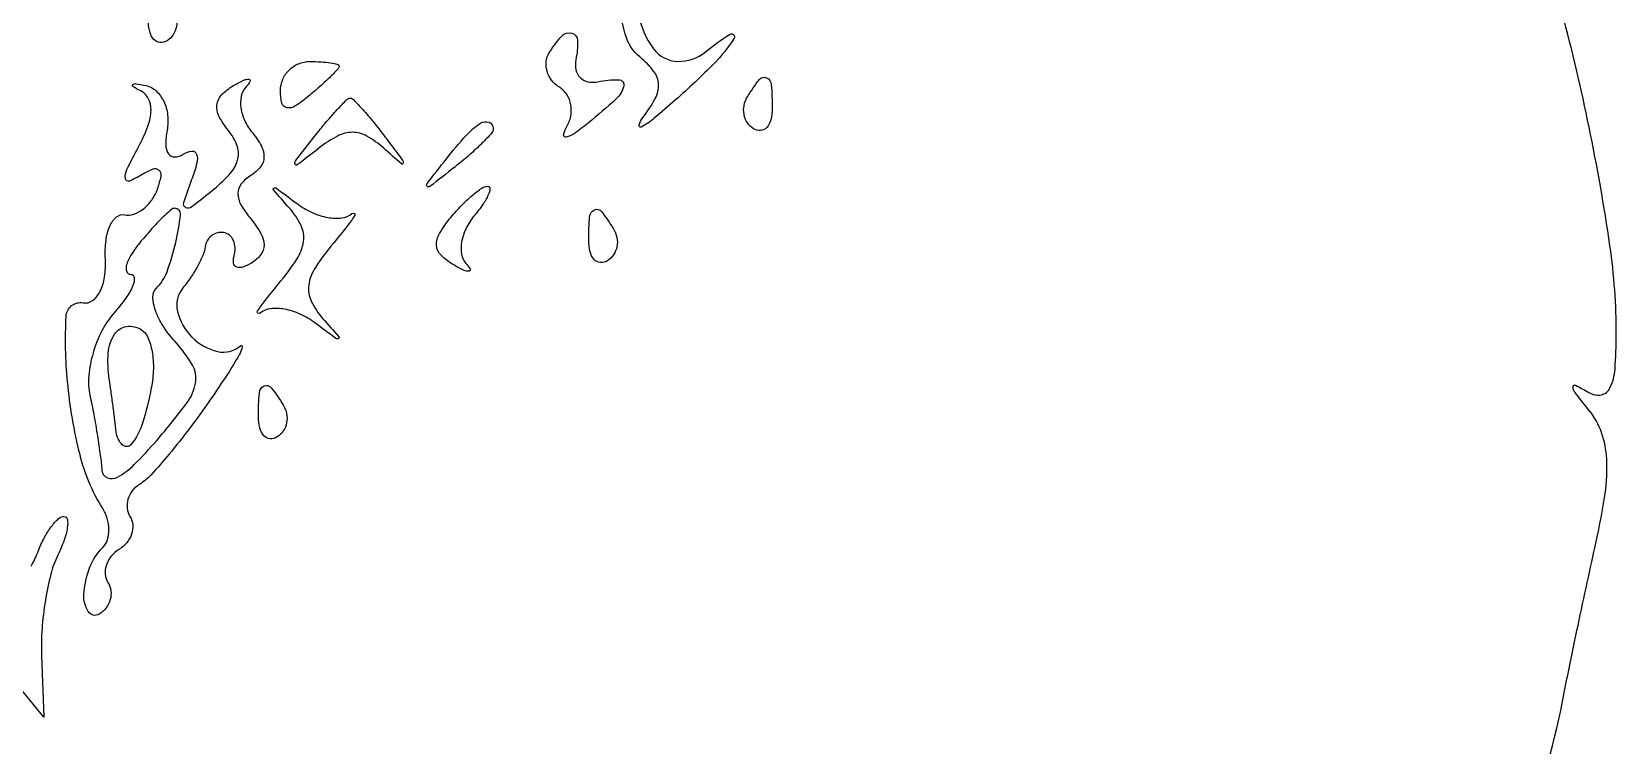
# Model space of a CAD drawing. Extents: x 153 to 7594, y 148 to 3762.
# Drawn here: x 4822 to 4894, y 2501.6 to 2534 of the extents above; entities that cross this region are included whole.
import ezdxf

# ---------------------------------------------------------------- set-up
doc = ezdxf.new("R2010")
doc.units = 0

msp = doc.modelspace()

# ---------------------------------------------------------------- linework, layer by layer
for points in [[(4849.501903, 2537.25, 0.053922), (4849.594877, 2534.869373, 0.125836), (4850.279706, 2533.236554, 0.22748), (4851.369775, 2532.674636, 0.182315), (4852.632679, 2533.110114, -0.040437), (4853.761178, 2533.902028, -0.782509), (4853.935874, 2533.723265, -0.057786), (4853.025103, 2532.572539, -0.014451), (4851.280261, 2530.924314, -0.008608), (4850.293278, 2530.074576, -0.049181), (4849.721366, 2529.68723, -0.664423), (4849.618446, 2529.769756, -0.093533), (4849.792592, 2530.117321, 0.038474), (4850.358212, 2530.991857, 0.136618), (4850.506193, 2531.63654, 0.155088), (4850.292216, 2532.216163, 0.054228), (4849.666468, 2532.861844, -0.154598), (4848.99453, 2533.907157, -0.038478), (4848.610677, 2535.929011, -0.03984), (4848.543277, 2538.098104, -0.082473), (4848.900807, 2539.75, -0.297554), (4849.177028, 2539.944976, -0.356853), (4849.422801, 2539.758408, -0.057045), (4849.54723, 2538.743506, -0.019185)], [(4828.457295, 2535.069098, -0.090093), (4828.612382, 2534.673795, -0.095385), (4828.614038, 2534.257398, -0.099739), (4828.463027, 2533.88478, -0.108766), (4828.182979, 2533.613087, -0.158515), (4827.860929, 2533.534562, -0.191218), (4827.582917, 2533.669932, -0.126631), (4827.394948, 2534.024148, -0.059057), (4827.333333, 2534.543989, -0.019984), (4827.376303, 2535.618676, -0.269722), (4827.59208, 2535.929499, -0.350126), (4827.913397, 2535.852054, -0.02679)], [(4846.75, 2532.75, 0.100253), (4846.751118, 2532.292652, 0.14682), (4846.940625, 2531.940625, 0.14682), (4847.292652, 2531.751118, 0.100253), (4847.75, 2531.75, -0.0532), (4848.700082, 2531.836788, -0.478983), (4848.923053, 2531.550796, -0.151247), (4848.579185, 2530.965786, -0.014419), (4847.308042, 2529.872445, -0.016162), (4846.669838, 2529.388099, -0.106538), (4846.303435, 2529.2312, -0.532304), (4846.193744, 2529.341023, -0.086902), (4846.324353, 2529.680902, 0.086649), (4846.516518, 2530.180216, 0.093009), (4846.521236, 2530.702384, 0.098768), (4846.339639, 2531.165976, 0.112212), (4846, 2531.5, -0.088941), (4845.649431, 2531.814355, -0.094986), (4845.439712, 2532.224179, -0.099917), (4845.402413, 2532.665018, -0.110145), (4845.542705, 2533.069098, -0.046247), (4846.11306, 2533.825623, -0.279658), (4846.564617, 2533.958892, -0.334634), (4846.827477, 2533.624745, -0.054582)], [(4836, 2532.455778, -0.192074), (4835.950038, 2532.330516, -0.008084), (4835.608333, 2531.981783, -0.012937), (4835.177569, 2531.577629, -0.008736), (4834.666667, 2531.138321, -0.026407), (4834.007779, 2530.64783, -0.188172), (4833.626364, 2530.564488, -0.303392), (4833.401645, 2530.772162, -0.058985), (4833.333333, 2531.34921, -0.100269), (4833.435182, 2531.851978, -0.098226), (4833.725, 2532.279664, -0.09765), (4834.157792, 2532.566148, -0.097821), (4834.666667, 2532.666667, -0.014866), (4835.177816, 2532.651466, -0.024357), (4835.608333, 2532.604718, -0.021349), (4835.935135, 2532.538622, -0.344914)], [(4828.183118, 2529.545904, 0.045076), (4828.123822, 2528.884286, 0.149338), (4828.250428, 2528.470891, 0.261177), (4828.529301, 2528.330571, 0.127894), (4828.921664, 2528.451586, -0.103799), (4829.312807, 2528.59291, -0.362678), (4829.524062, 2528.461641, -0.14446), (4829.537348, 2528.046846, -0.025976), (4829.301315, 2527.301938, 0.010401), (4828.931417, 2526.249544, 0.393426), (4829.028208, 2526.039859, 0.267026), (4829.306213, 2526.077107, 0.006971), (4830.3251, 2526.882679, 0.042887), (4831.069508, 2527.60259, 0.120793), (4831.398976, 2528.241697, 0.151433), (4831.358107, 2528.869342, 0.081962), (4830.963773, 2529.543651, -0.053681), (4830.542336, 2530.179295, -0.149828), (4830.447188, 2530.699923, -0.16524), (4830.662219, 2531.151741, -0.069032), (4831.201442, 2531.571298, -0.016746), (4831.67047, 2531.82141, -0.145908), (4831.900785, 2531.860148, -0.539115), (4831.949252, 2531.762019, -0.051532), (4831.758676, 2531.502335, 0.136349), (4831.554283, 2531.094972, 0.084493), (4831.540581, 2530.556336, 0.073475), (4831.715094, 2529.971191, 0.064137), (4832.057234, 2529.431037, -0.050038), (4832.466671, 2528.82313, -0.13134), (4832.58637, 2528.315464, -0.161163), (4832.428425, 2527.881706, -0.08733), (4832, 2527.5, 0.084648), (4831.556088, 2527.108716, 0.171511), (4831.402883, 2526.675222, 0.131763), (4831.541528, 2526.158243, 0.042198), (4832, 2525.5, -0.043683), (4832.447982, 2524.852733, -0.12721), (4832.589281, 2524.332149, -0.16741), (4832.445064, 2523.896618, -0.091684), (4832.023782, 2523.514698, -0.054637), (4831.630211, 2523.327288, -0.178509), (4831.346455, 2523.332411, -0.267717), (4831.205837, 2523.507629, -0.107409), (4831.225223, 2523.82567, 0.073879), (4831.273873, 2524.205501, 0.099417), (4831.198972, 2524.543166, 0.11797), (4831.014132, 2524.785644, 0.1389), (4830.75, 2524.9, 0.099257), (4830.457294, 2524.880855, 0.099894), (4830.195333, 2524.750312, 0.100017), (4830.004734, 2524.52856, 0.099759), (4829.914963, 2524.25, -0.071629), (4829.819644, 2523.885699, -0.024469), (4829.582513, 2523.392099, -0.023745), (4829.263812, 2522.865527, -0.025251), (4828.902632, 2522.382679, 0.237473), (4828.65753, 2521.31871, 0.136817), (4829.316454, 2520.145774, 0.139394), (4830.477239, 2519.496462, 0.244598), (4831.518171, 2519.758676, -0.739342), (4831.6025, 2519.70735, -0.065456), (4831.454367, 2519.336432, -0.017128), (4830.929338, 2518.470283, -0.006255), (4830.129601, 2517.280241, -0.010656), (4829.207506, 2516.003596, -0.012358), (4828.274939, 2514.83023, -0.011431), (4827.441931, 2513.878788, -0.068918), (4826.937127, 2513.461142, 0.087625), (4826.607267, 2513.166907, 0.09451), (4826.408699, 2512.784705, 0.100103), (4826.371227, 2512.37475, 0.111758), (4826.5, 2512, -0.11907), (4826.623747, 2511.622221, -0.100657), (4826.572832, 2511.203881, -0.092249), (4826.354115, 2510.808915, -0.082063), (4826, 2510.5, 0.082063), (4825.645885, 2510.191085, 0.092249), (4825.427168, 2509.796119, 0.100657), (4825.376253, 2509.377779, 0.11907), (4825.5, 2509, -0.106922), (4825.632088, 2508.627235, -0.099472), (4825.603411, 2508.22278, -0.095907), (4825.418057, 2507.848954, -0.091677), (4825.104097, 2507.564335, -0.413289), (4824.605126, 2507.681295, -0.154589), (4824.408169, 2508.452695, -0.077098), (4824.668828, 2509.671698, -0.105602), (4825.277202, 2510.610536, 0.123223), (4825.480419, 2510.949407, 0.077591), (4825.545211, 2511.408826, 0.069875), (4825.466492, 2511.914973, 0.066394), (4825.250934, 2512.38948, -0.079243), (4824.231683, 2514.794577, -0.037283), (4823.665204, 2518.131541, -0.035906), (4823.600463, 2521.095001, -0.453743), (4824.375932, 2521.708023, 0.207641), (4824.794214, 2521.804405, 0.117402), (4825.135718, 2522.208927, 0.081103), (4825.346152, 2522.876089, 0.049104), (4825.383959, 2523.705347, -0.042921), (4825.411541, 2524.535321, -0.073482), (4825.593124, 2525.202552, -0.110646), (4825.891078, 2525.608804, -0.234646), (4826.258959, 2525.705347, 0.13502), (4826.675644, 2525.732095, 0.084448), (4827.107147, 2525.968397, 0.073686), (4827.487698, 2526.373485, 0.064734), (4827.754732, 2526.889196, 0.040941), (4827.910386, 2527.459011, 0.26618), (4827.816214, 2527.729115, 0.280262), (4827.541803, 2527.775802, 0.043927), (4827.029964, 2527.518519, -0.044474), (4826.473271, 2527.23945, -0.495268), (4826.290647, 2527.349895, -0.140613), (4826.361625, 2527.757946, -0.009946), (4826.892242, 2528.798653, 0.032727), (4827.314667, 2529.729618, 0.082983), (4827.458097, 2530.456002, 0.130333), (4827.333708, 2530.987627, 0.156339), (4826.96701, 2531.34433, -0.020654), (4826.631344, 2531.528891, -0.506755), (4826.623278, 2531.619578, -0.225289), (4826.764375, 2531.659884, -0.012577), (4827.225, 2531.571256, -0.133047), (4827.687044, 2531.330843, -0.096451), (4828.032385, 2530.861327, -0.084223), (4828.208499, 2530.2343, -0.071432)], [(4855.666667, 2530.543989, -0.059057), (4855.605052, 2530.024148, -0.126631), (4855.417083, 2529.669932, -0.191218), (4855.139071, 2529.534562, -0.158515), (4854.817021, 2529.613087, -0.108766), (4854.536973, 2529.88478, -0.099739), (4854.385962, 2530.257398, -0.095385), (4854.387618, 2530.673795, -0.090093), (4854.542705, 2531.069098, -0.02679), (4855.086603, 2531.852054, -0.350126), (4855.40792, 2531.929499, -0.269722), (4855.623697, 2531.618676, -0.019984)], [(4838.079327, 2529.25, -0.001611), (4838.863813, 2528.206302, -0.188074), (4838.908219, 2528.045552, -0.607837), (4838.832858, 2528.015784, -0.002763), (4838.025565, 2528.726206, 0.051187), (4837.26103, 2529.277689, 0.131402), (4836.607664, 2529.452413, 0.123486), (4835.92838, 2529.282051, 0.042635), (4835.073794, 2528.726206, -0.002462), (4834.099803, 2527.97501, -0.500393), (4833.998592, 2528.003663, -0.262012), (4834.020971, 2528.156373, -0.001762), (4834.872445, 2529.25, -0.008424), (4835.416854, 2529.920595, -0.012601), (4835.916673, 2530.485938, -0.007566), (4836.349024, 2530.936935, -0.200465), (4836.5, 2531, -0.204045), (4836.649717, 2530.936248, -0.007872), (4837.06916, 2530.485938, -0.012951), (4837.553399, 2529.920596, -0.008652)], [(4843, 2529.622445, -0.184603), (4842.91885, 2529.410139, -0.013803), (4842.485937, 2528.952641, -0.017649), (4841.920402, 2528.425681, -0.012436), (4841.25, 2527.872445, -0.001576), (4840.120493, 2526.99236, -0.377591), (4840, 2527, -0.377591), (4839.99236, 2527.120493, -0.001576), (4840.872445, 2528.25, -0.017685), (4841.76332, 2529.306759, -0.065617), (4842.426111, 2529.869516, -0.241985), (4842.806605, 2529.90695, -0.307699)], [(4836.581353, 2525.758676, -0.322665), (4836.687498, 2525.765717, -0.414693), (4836.708173, 2525.676038, -0.027273), (4836.364102, 2525.188086, -0.006938), (4835.752997, 2524.436346, 0.029062), (4834.922617, 2523.317181, 0.110295), (4834.617264, 2522.507241, 0.148902), (4834.730317, 2521.782792, 0.06941), (4835.263654, 2520.984575, -0.002071), (4835.985516, 2520.167306, -0.479539), (4835.970095, 2520.080058, -0.292428), (4835.850507, 2520.088134, -0.001679), (4834.907991, 2520.789552, 0.05364), (4834.232435, 2521.190797, 0.062394), (4833.520042, 2521.414412, 0.072607), (4832.879847, 2521.436552, 0.146047), (4832.418647, 2521.241324, -0.322665), (4832.312502, 2521.234283, -0.414693), (4832.291827, 2521.323962, -0.027273), (4832.635898, 2521.811914, -0.006938), (4833.247003, 2522.563654, 0.029062), (4834.077383, 2523.682819, 0.110295), (4834.382736, 2524.492759, 0.148902), (4834.269683, 2525.217208, 0.06941), (4833.736346, 2526.015425, -0.002071), (4833.014484, 2526.832694, -0.479539), (4833.029905, 2526.919942, -0.292428), (4833.149493, 2526.911866, -0.001679), (4834.092009, 2526.210448, 0.05364), (4834.767565, 2525.809203, 0.062394), (4835.479958, 2525.585588, 0.072607), (4836.120153, 2525.563448, 0.146047)], [(4842.131121, 2525.657991, 0.059816), (4841.760494, 2525.083858, 0.070874), (4841.562285, 2524.469816, 0.083091), (4841.559537, 2523.911524, 0.144798), (4841.758676, 2523.497665, -0.051532), (4841.949252, 2523.237981, -0.539115), (4841.900785, 2523.139852, -0.145908), (4841.67047, 2523.17859, -0.016746), (4841.201442, 2523.428702, -0.06466), (4840.627488, 2523.867315, -0.184594), (4840.42416, 2524.31771, -0.150137), (4840.554932, 2524.854248, -0.03892), (4841.073886, 2525.589028, -0.019407), (4841.558874, 2526.129294, -0.024812), (4842.047782, 2526.585527, -0.024047), (4842.482379, 2526.918068, -0.152428), (4842.744889, 2527, -0.437369), (4842.844982, 2526.891735, -0.087861), (4842.770845, 2526.605785, -0.04512), (4842.523818, 2526.173471, -0.020857)], [(4827, 2524.5, 0.029225), (4826.575944, 2523.923608, 0.068547), (4826.349168, 2523.440625, 0.154009), (4826.350249, 2523.133145, 0.326309), (4826.532543, 2523, -0.394479), (4826.694111, 2522.849038, -0.11909), (4826.632075, 2522.485938, -0.054286), (4826.313354, 2521.922437, -0.023833), (4825.779661, 2521.25, 0.061702), (4825.22614, 2520.432668, 0.046932), (4824.826343, 2519.426562, 0.047938), (4824.629208, 2518.393955, 0.076773), (4824.683275, 2517.5, -0.007939), (4824.857354, 2516.631322, -0.006034), (4825.021481, 2515.674224, -0.006103), (4825.153651, 2514.772619, -0.014174), (4825.225268, 2514.093102, 0.287772), (4825.472133, 2513.759497, 0.222145), (4825.934052, 2513.789036, 0.070647), (4826.694757, 2514.357917, 0.019317), (4827.717601, 2515.45808, 0.015753), (4829.067812, 2517.131661, 0.116584), (4829.47831, 2518.062766, 0.181197), (4829.333381, 2518.880609, 0.050461), (4828.548752, 2519.946129, -0.040564), (4828.005338, 2520.654346, -0.058285), (4827.656841, 2521.363154, -0.074936), (4827.5401, 2521.967146, -0.209678), (4827.693429, 2522.360096, 0.107595), (4828.181813, 2523.120312, 0.032443), (4828.579172, 2524.443166, 0.028866), (4828.795251, 2525.707819, 0.447264), (4828.533961, 2526, 0.184627), (4828.366607, 2525.936023, 0.010981), (4827.964118, 2525.559375, 0.015338), (4827.497952, 2525.074684, 0.01063)], [(4848.457295, 2525.069098, -0.090093), (4848.612382, 2524.673795, -0.095385), (4848.614038, 2524.257398, -0.099739), (4848.463027, 2523.88478, -0.108766), (4848.182979, 2523.613087, -0.158515), (4847.860929, 2523.534562, -0.191218), (4847.582917, 2523.669932, -0.126631), (4847.394948, 2524.024148, -0.059057), (4847.333333, 2524.543989, -0.019984), (4847.376303, 2525.618676, -0.269722), (4847.59208, 2525.929499, -0.350126), (4847.913397, 2525.852054, -0.02679)], [(4827.469893, 2517.843665, -0.028003), (4827.066787, 2516.239872, -0.092371), (4826.559248, 2515.280153, -0.447028), (4826.15252, 2515.255979, -0.172343), (4825.875, 2515.833333, 0.003672), (4825.813497, 2516.370115, 0.002034), (4825.730946, 2517.024479, 0.002028), (4825.641931, 2517.686716, 0.003268), (4825.560134, 2518.25, -0.056729), (4825.516036, 2519.428413, -0.124816), (4825.801282, 2520.276988, -0.212394), (4826.338123, 2520.628403, -0.180577), (4827.007631, 2520.495284, -0.155717), (4827.312549, 2520.139289, -0.056741), (4827.502062, 2519.494718, -0.049377), (4827.561483, 2518.692366, -0.041399)], [(4833.457295, 2517.069098, -0.090093), (4833.612382, 2516.673795, -0.095385), (4833.614038, 2516.257398, -0.099739), (4833.463027, 2515.88478, -0.108766), (4833.182979, 2515.613087, -0.158515), (4832.860929, 2515.534562, -0.191218), (4832.582917, 2515.669932, -0.126631), (4832.394948, 2516.024148, -0.059057), (4832.333333, 2516.543989, -0.019984), (4832.376303, 2517.618676, -0.269722), (4832.59208, 2517.929499, -0.350126), (4832.913397, 2517.852054, -0.02679)]]:
    msp.add_lwpolyline(points, format="xyb", close=True)
for points in [[(4887.152076, 2491.653485, 0.079701), (4891.637533, 2504, -0.003476), (4891.887549, 2505.256869, -0.001241), (4892.261232, 2507.047006, -0.001232), (4892.680883, 2509.008795, -0.001455), (4893.087764, 2510.86215, 0.018243), (4893.490541, 2513.044117, 0.049518), (4893.564503, 2514.613223, 0.070487), (4893.330879, 2515.811209, 0.08706), (4892.779369, 2516.804108, -0.006154), (4892.130721, 2517.62555, -0.156424), (4892.035192, 2517.890744, -0.571038), (4892.150512, 2517.964418, -0.017952), (4892.75, 2517.632941, 0.179283), (4893.310673, 2517.527323, 0.244762), (4893.713223, 2517.832508, 0.092023), (4893.940694, 2518.69279, 0.018745), (4894, 2520.274202, 0.035971), (4893.710085, 2524.298785, 0.014839), (4892.766259, 2529.684, 0.01401), (4891.546475, 2534.865669, 0.054897)], [(4822.01311, 2509.746761, 0.03755), (4822.329452, 2510.416154, -0.029145), (4822.603674, 2511.022572, -0.038783), (4822.925125, 2511.534745, -0.043172), (4823.245402, 2511.896762, -0.192373), (4823.503799, 2512, -0.370718), (4823.6567, 2511.868571, -0.077559), (4823.655148, 2511.485938, -0.048086), (4823.508029, 2510.921473, -0.024925), (4823.223421, 2510.25, 0.050114), (4822.905665, 2509.381112, 0.022482), (4822.657292, 2508.189519, 0.021988), (4822.505821, 2506.895999, 0.027863), (4822.485502, 2505.693043), (4822.594528, 2502.886086), (4820.704177, 2505.193043, 0.01285)]]:
    msp.add_lwpolyline(points, format="xyb")

doc.saveas('drawing.dxf')
